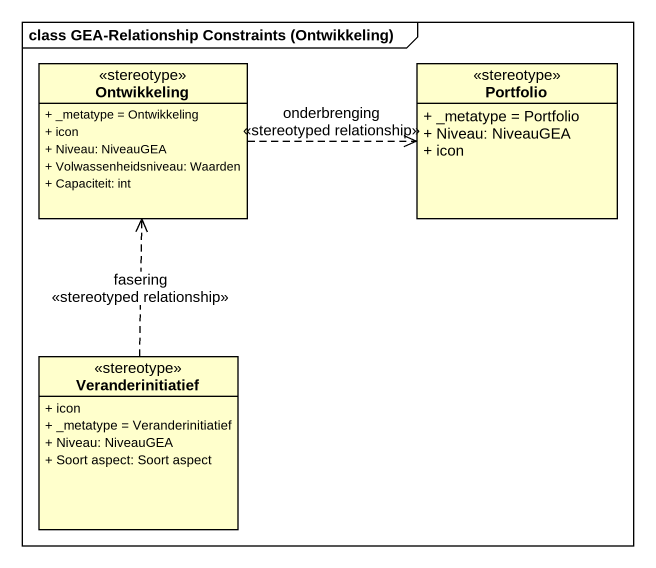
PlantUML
@startuml
mainframe class GEA-Relationship Constraints (Ontwikkeling)
hide circle
hide empty members
skinparam classAttributeIconSize 0
class Ontwikkeling <<stereotype>> {
  + _metatype = Ontwikkeling
  + icon
  + Niveau: NiveauGEA
  + Volwassenheidsniveau: Waarden
  + Capaciteit: int
}
class Portfolio <<stereotype>> {
  + _metatype = Portfolio
  + Niveau: NiveauGEA
  + icon
}
class Veranderinitiatief <<stereotype>> {
  + icon
  + _metatype = Veranderinitiatief
  + Niveau: NiveauGEA
  + Soort aspect: Soort aspect
}
Ontwikkeling .right.> Portfolio : onderbrenging\n<<stereotyped relationship>>
Veranderinitiatief .up.> Ontwikkeling : fasering\n<<stereotyped relationship>>
@enduml
